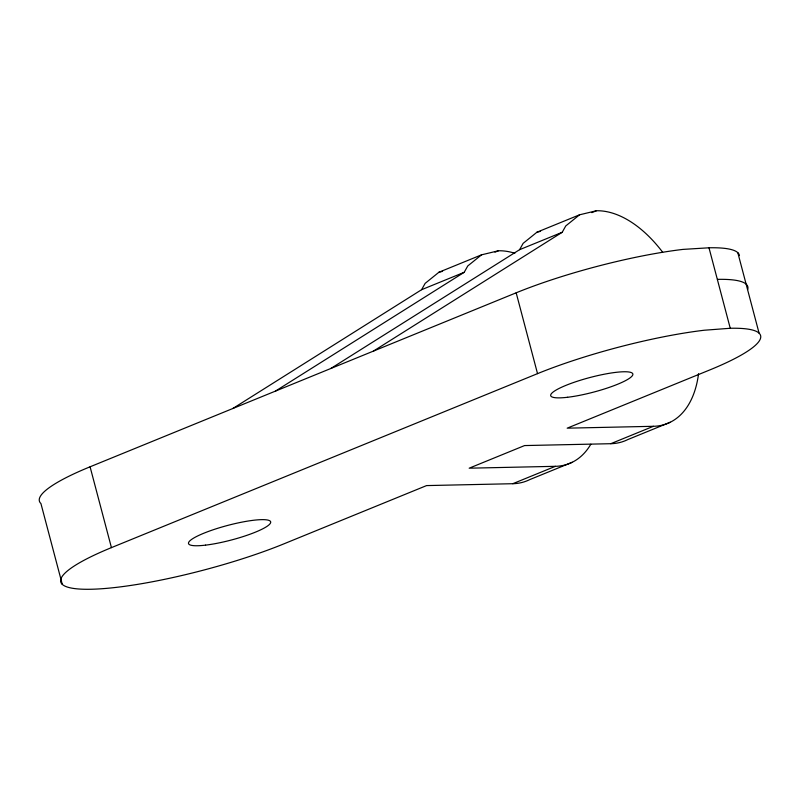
<?xml version="1.0" encoding="UTF-8"?>
<svg xmlns="http://www.w3.org/2000/svg" width="800" height="800" viewBox="0 0 800 800"><rect width="100%" height="100%" fill="white"/><g stroke="black" fill="none" stroke-linecap="round" stroke-linejoin="round"><path stroke-width="1.2" d="M232.82 408.51L421.6 289.7L425.15 283.36L438.94 272.23L481.55 254.83L498.42 250.77A113.26 65.99 67.8 0 1 514.84 253.25M275.43 391.11L464.21 272.3L467.76 265.96L481.55 254.83M330.82 368.49L519.6 249.68L523.15 243.34L536.94 232.21L579.55 214.81L596.43 210.75A113.26 65.99 67.8 0 1 662.64 252.21M373.43 351.09L562.21 232.28L565.76 225.94L579.55 214.81M494.97 252.18L498.42 250.77M591.82 212.63L596.43 210.75M421.6 289.7L464.21 272.3M519.6 249.68L562.21 232.28M62.28 584.36L40.92 503.53A141.58 25.07 -14.8 0 1 90.08 466.8L516.17 292.81A141.58 25.07 -14.8 0 1 682.96 249.4L708.99 247.79A141.58 25.07 -14.8 0 1 739.45 255.63M572.25 462.26L529.64 479.65A113.26 65.99 67.8 0 1 512.76 483.71L426.57 485.59L283.83 543.88A141.58 25.07 -14.8 0 1 91.11 589.25A141.58 25.07 -14.8 0 1 111.43 547.63L537.53 373.64A141.58 25.07 -14.8 0 1 704.31 330.23L730.25 328.27L708.99 247.79M512.76 483.71L555.37 466.32A113.26 65.99 67.8 0 0 590.84 444.22M555.37 466.32L469.18 468.19L524.57 445.57L610.77 443.7L653.38 426.3A113.26 65.99 67.8 0 0 698.56 373.67M670.25 422.24L627.64 439.64A113.26 65.99 67.8 0 1 610.77 443.7M536.94 232.21L540.56 231.34M438.94 272.23L442.55 271.36M653.38 426.3L567.18 428.17L709.92 369.89A141.58 25.07 -14.8 0 0 730.25 328.27M737.81 252.68L759.08 333.16M516.17 292.81L537.53 373.64M90.08 466.8L111.43 547.63M717.45 279.37A141.58 25.07 -14.8 0 1 747.69 289.53M205.55 545.14A42.47 7.52 -14.8 0 0 270.49 523.04A42.47 7.52 -14.8 0 0 212.72 529.92A42.47 7.52 -14.8 0 0 205.55 545.14M567.59 397.27A42.47 7.52 -14.8 0 0 632.65 375.19A42.47 7.52 -14.8 0 0 575.06 381.98A42.47 7.52 -14.8 0 0 567.59 397.27"/></g></svg>
